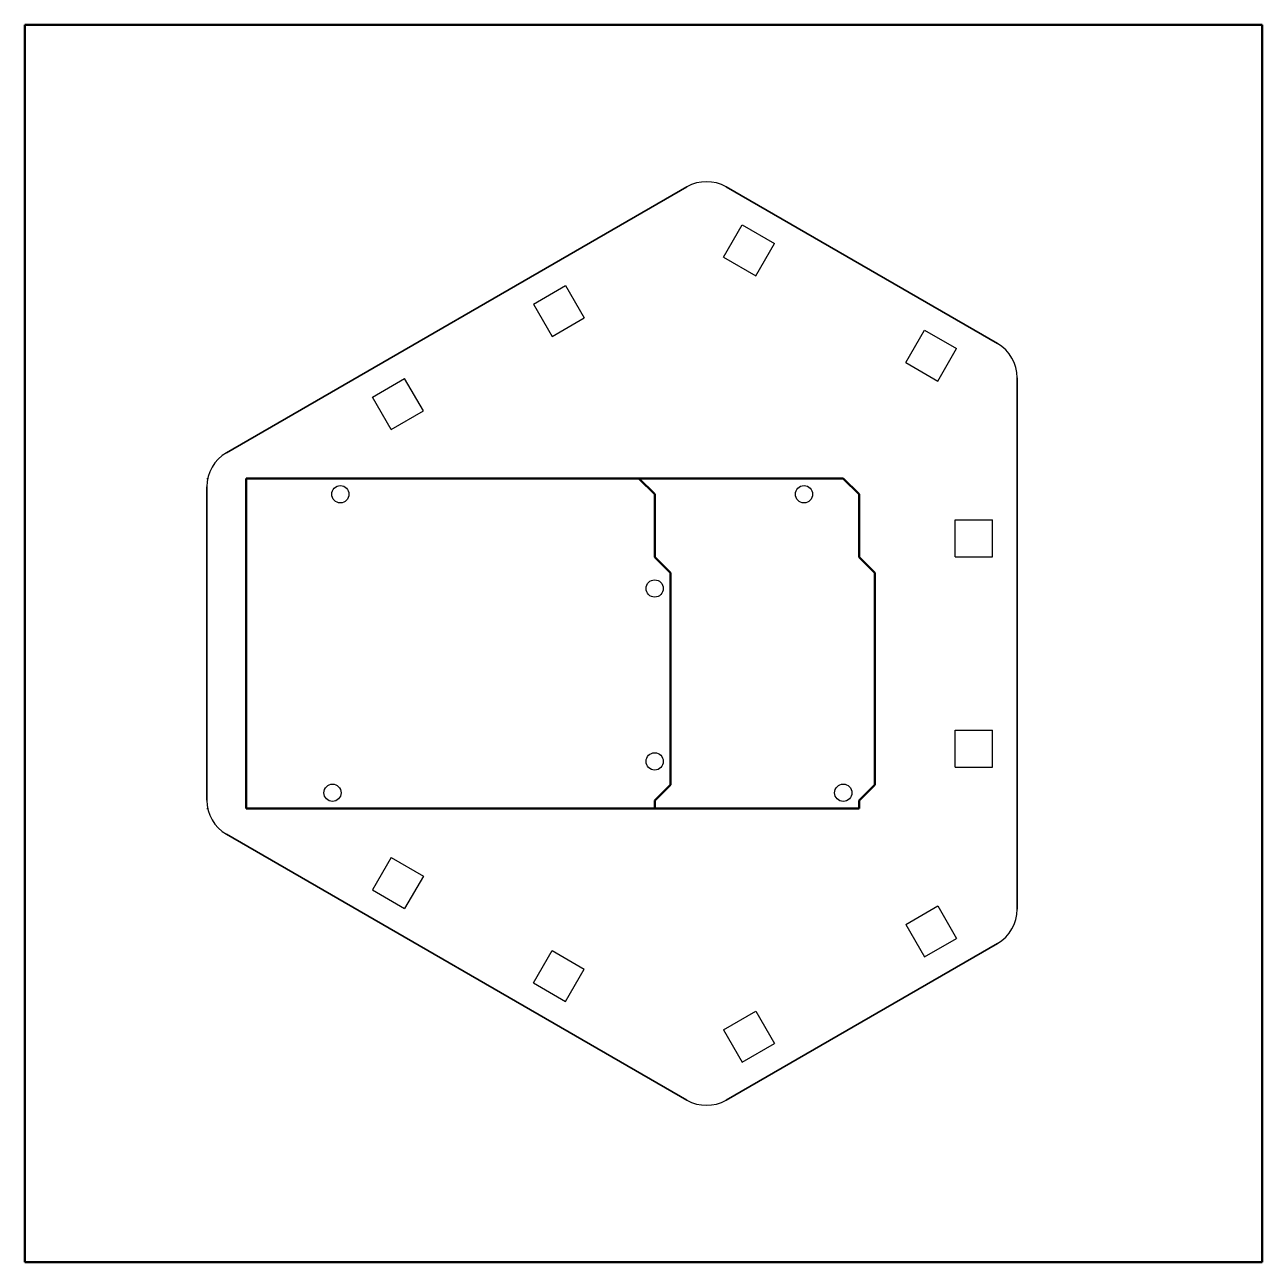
# Model space of a CAD drawing. Extents: x 0 to 200, y 0 to 200.
import ezdxf

# ---------------------------------------------------------------- set-up
doc = ezdxf.new("R2010")
doc.units = 0
doc.layers.add('Edge', color=2, linetype='CONTINUOUS', lineweight=50)
doc.layers.add('Laser_Engraving', color=4, linetype='CONTINUOUS', lineweight=50)
doc.layers.add('Laser_Cut', color=1, linetype='CONTINUOUS')

msp = doc.modelspace()

# ---------------------------------------------------------------- linework, layer by layer
at = {"layer": 'Edge'}
for p, q in [((0, 200), (200, 200)), ((0, 0), (0, 200)), ((200, 0), (200, 200)), ((0, 0), (200, 0))]:
    msp.add_line(p, q, dxfattribs=at)
at = {"layer": 'Laser_Cut'}
for p, q in [((112.95, 162.42), (115.97, 167.66)), ((115.97, 167.66), (121.17, 164.66)), ((118.14, 159.42), (121.17, 164.66)), ((112.95, 162.42), (118.14, 159.42)), ((82.21, 154.85), (87.41, 157.85)), ((87.41, 157.85), (90.43, 152.61)), ((82.21, 154.85), (85.23, 149.61)), ((85.23, 149.61), (90.43, 152.61)), ((142.39, 145.42), (145.42, 150.66)), ((145.42, 150.66), (150.61, 147.66)), ((147.59, 142.42), (150.61, 147.66)), ((142.39, 145.42), (147.59, 142.42)), ((56.19, 139.83), (61.39, 142.83)), ((64.42, 137.59), (61.39, 142.83)), ((59.22, 134.59), (56.19, 139.83)), ((59.22, 134.59), (64.42, 137.59)), ((29.42, 126.67), (29.56, 126.67)), ((150.35, 120), (156.4, 120)), ((150.35, 114), (150.35, 120)), ((156.4, 114), (156.4, 120)), ((150.35, 114), (156.4, 114)), ((150.35, 86), (156.4, 86)), ((150.35, 80), (150.35, 86)), ((156.4, 80), (156.4, 86)), ((150.35, 80), (156.4, 80)), ((51.13, 75.87), (51.13, 75.87)), ((51.13, 75.87), (51.13, 75.87)), ((29.42, 73.33), (29.56, 73.33)), ((59.22, 65.41), (56.19, 60.17)), ((59.22, 65.41), (64.42, 62.41)), ((64.42, 62.41), (61.39, 57.17)), ((56.19, 60.17), (61.39, 57.17)), ((142.39, 54.58), (147.59, 57.58)), ((147.59, 57.58), (150.61, 52.34)), ((142.39, 54.58), (145.42, 49.34)), ((145.42, 49.34), (150.61, 52.34)), ((82.21, 45.15), (85.23, 50.39)), ((85.23, 50.39), (90.43, 47.39)), ((87.41, 42.15), (90.43, 47.39)), ((82.21, 45.15), (87.41, 42.15)), ((112.95, 37.58), (118.14, 40.58)), ((118.14, 40.58), (121.17, 35.34)), ((112.95, 37.58), (115.97, 32.34)), ((115.97, 32.34), (121.17, 35.34))]:
    msp.add_line(p, q, dxfattribs=at)
for points in [[(107.01, 173.79), (32.59, 130.83)], [(157.22, 148.46), (113.36, 173.79)], [(160.4, 57.04), (160.4, 142.96)], [(29.42, 125.33), (29.42, 74.67)], [(52.4, 124.13), (52.4, 124.13)], [(127.33, 124.13), (127.33, 124.13)], [(103.2, 108.89), (103.2, 108.89)], [(103.2, 80.95), (103.2, 80.95)], [(133.68, 75.87), (133.68, 75.87)], [(32.59, 69.17), (107.01, 26.21)], [(113.36, 26.21), (157.22, 51.54)], [(113.36, 26.21), (113.36, 26.21)]]:
    msp.add_lwpolyline(points, close=True, dxfattribs=at)
for points in [[(113.36, 173.79), (111.39, 174.92), (108.97, 174.92), (107.01, 173.79)], [(160.4, 142.96), (160.4, 145.23), (159.19, 147.33), (157.22, 148.46)], [(32.59, 130.83), (30.63, 129.69), (29.42, 127.6), (29.42, 125.33)], [(49.61, 124.13), (49.61, 124.9), (50.24, 125.53), (51.01, 125.53)], [(51.01, 122.73), (50.24, 122.73), (49.61, 123.36), (49.61, 124.13)], [(51.01, 125.53), (51.78, 125.53), (52.4, 124.9), (52.4, 124.13)], [(52.4, 124.13), (52.4, 123.36), (51.78, 122.73), (51.01, 122.73)], [(124.54, 124.13), (124.54, 124.9), (125.17, 125.53), (125.94, 125.53)], [(125.94, 122.73), (125.17, 122.73), (124.54, 123.36), (124.54, 124.13)], [(125.94, 125.53), (126.71, 125.53), (127.33, 124.9), (127.33, 124.13)], [(127.33, 124.13), (127.33, 123.36), (126.71, 122.73), (125.94, 122.73)], [(100.41, 108.89), (100.41, 109.66), (101.04, 110.29), (101.81, 110.29)], [(101.81, 110.29), (102.58, 110.29), (103.2, 109.66), (103.2, 108.89)], [(101.81, 107.49), (101.04, 107.49), (100.41, 108.12), (100.41, 108.89)], [(103.2, 108.89), (103.2, 108.12), (102.58, 107.49), (101.81, 107.49)], [(100.41, 80.95), (100.41, 81.72), (101.04, 82.35), (101.81, 82.35)], [(101.81, 82.35), (102.58, 82.35), (103.2, 81.72), (103.2, 80.95)], [(101.81, 79.55), (101.04, 79.55), (100.41, 80.18), (100.41, 80.95)], [(103.2, 80.95), (103.2, 80.18), (102.58, 79.55), (101.81, 79.55)], [(48.34, 75.87), (48.34, 76.64), (48.97, 77.27), (49.74, 77.27)], [(49.74, 77.27), (50.51, 77.27), (51.13, 76.64), (51.13, 75.87)], [(130.89, 75.87), (130.89, 76.64), (131.52, 77.27), (132.29, 77.27)], [(132.29, 77.27), (133.06, 77.27), (133.68, 76.64), (133.68, 75.87)], [(29.42, 74.67), (29.42, 72.4), (30.63, 70.31), (32.59, 69.17)], [(49.74, 74.47), (48.97, 74.47), (48.34, 75.1), (48.34, 75.87)], [(51.13, 75.87), (51.13, 75.1), (50.51, 74.47), (49.74, 74.47)], [(132.29, 74.47), (131.52, 74.47), (130.89, 75.1), (130.89, 75.87)], [(133.68, 75.87), (133.68, 75.1), (133.06, 74.47), (132.29, 74.47)], [(157.22, 51.54), (159.19, 52.67), (160.4, 54.77), (160.4, 57.04)], [(107.01, 26.21), (108.97, 25.08), (111.39, 25.08), (113.36, 26.21)]]:
    msp.add_open_spline(points, degree=3, dxfattribs=at)
at = {"layer": 'Laser_Engraving'}
for p, q in [((35.77, 73.33), (35.77, 126.67)), ((99.27, 126.67), (101.81, 124.13)), ((132.29, 126.67), (134.83, 124.13)), ((101.81, 113.97), (101.81, 124.13)), ((134.83, 113.97), (134.83, 124.13)), ((101.81, 113.97), (104.35, 111.43)), ((134.83, 113.97), (137.37, 111.43)), ((104.35, 77.14), (104.35, 111.43)), ((137.37, 77.14), (137.37, 111.43)), ((101.81, 74.6), (104.35, 77.14)), ((134.83, 74.6), (137.37, 77.14)), ((101.81, 73.33), (101.81, 74.6)), ((134.83, 73.33), (134.83, 74.6))]:
    msp.add_line(p, q, dxfattribs=at)
at = {"layer": 'Laser_Engraving', "linetype": 'Continuous'}
for p, q in [((35.77, 126.67), (132.29, 126.67)), ((35.77, 73.33), (101.81, 73.33))]:
    msp.add_line(p, q, dxfattribs=at)
at = {"layer": 'Laser_Engraving', "linetype": 'ByBlock'}
msp.add_line((35.77, 73.33), (134.83, 73.33), dxfattribs=at)

doc.saveas('drawing.dxf')
